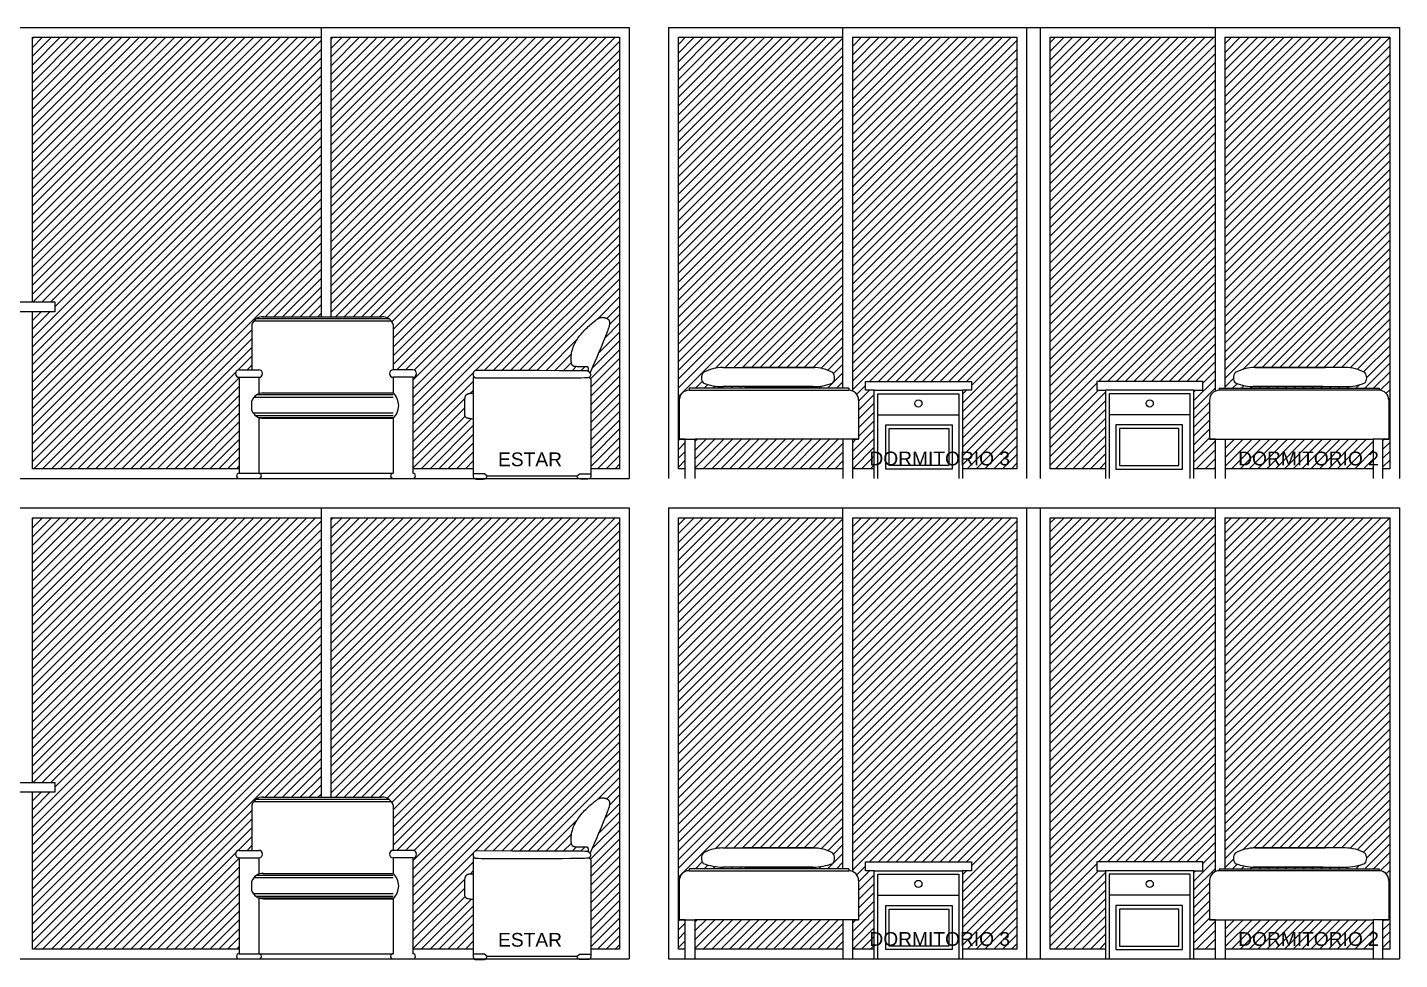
# Model space of a CAD drawing. Header units: millimetres. Extents: x 1217 to 2428, y 234 to 779.
# Drawn here: x 2252.71 to 2259.7, y 419.05 to 423.8 of the extents above; entities that cross this region are included whole.
import ezdxf

# ---------------------------------------------------------------- set-up
doc = ezdxf.new("R2010")
doc.units = ezdxf.units.MM
for name, color, linetype in [('0.1', 251, 'Continuous'), ('0.2', 2, 'Continuous'), ('0.3', 6, 'Continuous'), ('MURO', 5, 'Continuous'), ('Texto', 1, 'Continuous')]:
    doc.layers.add(name, color=color, linetype=linetype)
doc.styles.get("Standard").update_dxf_attribs({"font": 'arial.ttf'})
pattern_1 = [(45, (422.33998, -278.123546), (-0.0224506403, 0.0224506403), [])]
pattern_2 = [(45, (422.33998, -275.673546), (-0.0224506403, 0.0224506403), [])]

# ---------------------------------------------------------------- blocks, each defined once
blk = doc.blocks.new('sillon elv 1')
at = {"layer": '0.2'}
blk.add_line((382065.2343, 7753267.5813), (382065.6901, 7753267.5813), dxfattribs=at)
for points in [[(382065.1739, 7753268.114), (382065.1742, 7753268.1156), (382065.1744, 7753268.1172), (382065.1745, 7753268.1189), (382065.1746, 7753268.1205), (382065.1745, 7753268.1222), (382065.1745, 7753268.1238), (382065.1744, 7753268.1253), (382065.1744, 7753268.1268), (382065.1745, 7753268.1281), (382065.1745, 7753268.1294), (382065.1747, 7753268.1306), (382065.1749, 7753268.1316), (382065.1751, 7753268.1326), (382065.1753, 7753268.1335), (382065.1756, 7753268.1342), (382065.1759, 7753268.1349), (382065.1762, 7753268.1355), (382065.1765, 7753268.136), (382065.1768, 7753268.1364), (382065.1771, 7753268.1368), (382065.1775, 7753268.1371), (382065.178, 7753268.1373), (382065.1785, 7753268.1375), (382065.179, 7753268.1376), (382065.1796, 7753268.1377), (382065.1804, 7753268.1378), (382065.1814, 7753268.1379), (382065.1828, 7753268.1379), (382065.1846, 7753268.138), (382065.187, 7753268.138), (382065.19, 7753268.1381), (382065.1937, 7753268.1381), (382065.1982, 7753268.1381), (382065.2034, 7753268.1382), (382065.2089, 7753268.1383), (382065.2147, 7753268.1384), (382065.2204, 7753268.1385), (382065.2259, 7753268.1386), (382065.231, 7753268.1388), (382065.2353, 7753268.139), (382065.2389, 7753268.1392), (382065.2417, 7753268.1395), (382065.2439, 7753268.1397), (382065.2455, 7753268.14), (382065.2467, 7753268.1403), (382065.2476, 7753268.1405), (382065.2482, 7753268.1408), (382065.2488, 7753268.141), (382065.2493, 7753268.1412), (382065.2498, 7753268.1413), (382065.2504, 7753268.1415), (382065.2509, 7753268.1417), (382065.2515, 7753268.142), (382065.2522, 7753268.1423), (382065.2529, 7753268.1426), (382065.2537, 7753268.1431), (382065.2545, 7753268.1437), (382065.2554, 7753268.1444), (382065.2563, 7753268.1454), (382065.2572, 7753268.1465), (382065.2581, 7753268.148), (382065.2589, 7753268.1498), (382065.2597, 7753268.1519), (382065.2604, 7753268.1545), (382065.2611, 7753268.1574), (382065.2616, 7753268.1608), (382065.262, 7753268.1645), (382065.2624, 7753268.1685), (382065.2626, 7753268.1727), (382065.2627, 7753268.1771), (382065.2627, 7753268.1816), (382065.2627, 7753268.1863), (382065.2625, 7753268.1909), (382065.2622, 7753268.1956), (382065.2617, 7753268.2004), (382065.2611, 7753268.2053), (382065.2603, 7753268.2102), (382065.2593, 7753268.2154), (382065.258, 7753268.2207), (382065.2565, 7753268.2262), (382065.2547, 7753268.2319), (382065.2526, 7753268.2378), (382065.2501, 7753268.2439), (382065.2474, 7753268.2502), (382065.2443, 7753268.2566), (382065.2408, 7753268.2632), (382065.2369, 7753268.2699), (382065.2327, 7753268.2767), (382065.228, 7753268.2836), (382065.2229, 7753268.2906), (382065.2176, 7753268.2976), (382065.212, 7753268.3046), (382065.2061, 7753268.3115), (382065.2001, 7753268.3182), (382065.194, 7753268.3249), (382065.1878, 7753268.3313), (382065.1816, 7753268.3375), (382065.1754, 7753268.3434), (382065.1694, 7753268.349), (382065.1635, 7753268.3543), (382065.1578, 7753268.3592), (382065.1525, 7753268.3637), (382065.1475, 7753268.3679), (382065.1429, 7753268.3715), (382065.1387, 7753268.3747), (382065.135, 7753268.3775), (382065.1316, 7753268.3799), (382065.1286, 7753268.382), (382065.1259, 7753268.3837), (382065.1233, 7753268.3851), (382065.1209, 7753268.3863), (382065.1187, 7753268.3874), (382065.1165, 7753268.3882), (382065.1144, 7753268.3889), (382065.1123, 7753268.3895), (382065.1103, 7753268.3899), (382065.1083, 7753268.3902), (382065.1063, 7753268.3904), (382065.1044, 7753268.3905), (382065.1024, 7753268.3904), (382065.1005, 7753268.3903), (382065.0985, 7753268.39), (382065.0966, 7753268.3897), (382065.0947, 7753268.3894), (382065.0929, 7753268.3889), (382065.0912, 7753268.3885), (382065.0896, 7753268.388), (382065.088, 7753268.3876), (382065.0866, 7753268.3872), (382065.0853, 7753268.3867), (382065.084, 7753268.3863), (382065.0829, 7753268.3859), (382065.0818, 7753268.3854), (382065.0808, 7753268.385), (382065.0798, 7753268.3846), (382065.0789, 7753268.3841), (382065.0779, 7753268.3836), (382065.077, 7753268.3831), (382065.0761, 7753268.3825), (382065.0752, 7753268.3818), (382065.0743, 7753268.3811), (382065.0735, 7753268.3803), (382065.0726, 7753268.3794), (382065.0718, 7753268.3784), (382065.071, 7753268.3773), (382065.0702, 7753268.376), (382065.0695, 7753268.3746), (382065.0688, 7753268.3731), (382065.0682, 7753268.3715), (382065.0677, 7753268.3697), (382065.0672, 7753268.3679), (382065.0668, 7753268.3659), (382065.0666, 7753268.3638), (382065.0665, 7753268.3614), (382065.0666, 7753268.3588), (382065.0669, 7753268.3558), (382065.0675, 7753268.3524), (382065.0683, 7753268.3484), (382065.0695, 7753268.3438), (382065.0711, 7753268.3385), (382065.0731, 7753268.3324), (382065.0756, 7753268.3252), (382065.0787, 7753268.3168), (382065.0825, 7753268.3069), (382065.0871, 7753268.2952), (382065.0925, 7753268.2816), (382065.099, 7753268.2658), (382065.1066, 7753268.2475), (382065.1153, 7753268.2269), (382065.1246, 7753268.2047), (382065.1341, 7753268.1823), (382065.1433, 7753268.1607), (382065.1516, 7753268.1412), (382065.1585, 7753268.125), (382065.1635, 7753268.1132), (382065.1662, 7753268.107)], [(382065.7482, 7753268.1195), (382065.7512, 7753268.1185), (382065.7538, 7753268.1173), (382065.7559, 7753268.1159), (382065.7576, 7753268.1144), (382065.759, 7753268.1129), (382065.7601, 7753268.1112), (382065.761, 7753268.1096), (382065.7617, 7753268.1079), (382065.7622, 7753268.1063), (382065.7626, 7753268.1048), (382065.7628, 7753268.1033), (382065.7629, 7753268.1018), (382065.763, 7753268.1004), (382065.7629, 7753268.0991), (382065.7628, 7753268.0978), (382065.7626, 7753268.0966), (382065.7624, 7753268.0954), (382065.7621, 7753268.0943), (382065.7618, 7753268.0932), (382065.7614, 7753268.0922), (382065.7609, 7753268.0912), (382065.7604, 7753268.0903), (382065.7599, 7753268.0894), (382065.7593, 7753268.0885), (382065.7586, 7753268.0877), (382065.7578, 7753268.0869), (382065.757, 7753268.0861), (382065.756, 7753268.0854), (382065.7551, 7753268.0847), (382065.754, 7753268.0841), (382065.7529, 7753268.0835), (382065.7517, 7753268.083), (382065.7502, 7753268.0826), (382065.7476, 7753268.0823), (382065.7428, 7753268.082), (382065.7348, 7753268.0818), (382065.7223, 7753268.0816), (382065.7045, 7753268.0815), (382065.6801, 7753268.0814), (382065.6482, 7753268.0813), (382065.6082, 7753268.0812), (382065.5617, 7753268.0812), (382065.5109, 7753268.0812), (382065.458, 7753268.0813), (382065.4051, 7753268.0813), (382065.3544, 7753268.0815), (382065.3081, 7753268.0817), (382065.2683, 7753268.0819), (382065.2366, 7753268.0823), (382065.2126, 7753268.0827), (382065.1951, 7753268.0832), (382065.1831, 7753268.0837), (382065.1755, 7753268.0842), (382065.1711, 7753268.0848), (382065.169, 7753268.0854), (382065.168, 7753268.0859), (382065.1673, 7753268.0865), (382065.1666, 7753268.0871), (382065.166, 7753268.0877), (382065.1655, 7753268.0884), (382065.1649, 7753268.0891), (382065.1645, 7753268.0899), (382065.164, 7753268.0907), (382065.1636, 7753268.0917), (382065.1633, 7753268.0927), (382065.1629, 7753268.0939), (382065.1627, 7753268.0951), (382065.1625, 7753268.0963), (382065.1623, 7753268.0976), (382065.1623, 7753268.0988), (382065.1623, 7753268.1), (382065.1625, 7753268.1011), (382065.1628, 7753268.1021), (382065.1632, 7753268.1031), (382065.1636, 7753268.1039), (382065.1642, 7753268.1048), (382065.1648, 7753268.1056), (382065.1655, 7753268.1063), (382065.1662, 7753268.1071), (382065.1669, 7753268.1078), (382065.1676, 7753268.1086), (382065.1684, 7753268.1094), (382065.1691, 7753268.1101), (382065.1699, 7753268.1109), (382065.1707, 7753268.1116), (382065.1716, 7753268.1124), (382065.1724, 7753268.113), (382065.1733, 7753268.1137), (382065.1743, 7753268.1143), (382065.1753, 7753268.1148), (382065.1764, 7753268.1153), (382065.1774, 7753268.1157), (382065.1785, 7753268.1161), (382065.1796, 7753268.1164), (382065.1807, 7753268.1167), (382065.1818, 7753268.1169), (382065.1839, 7753268.1172), (382065.1926, 7753268.1174), (382065.2144, 7753268.1176), (382065.2558, 7753268.1178), (382065.3233, 7753268.1181), (382065.4235, 7753268.1185), (382065.563, 7753268.1189), (382065.7482, 7753268.1195)], [(382065.1727, 7753268.0846), (382065.1704, 7753268.0832), (382065.1685, 7753268.0819), (382065.1669, 7753268.0806), (382065.1657, 7753268.0794), (382065.1647, 7753268.0781), (382065.164, 7753268.0769), (382065.1634, 7753268.0758), (382065.1631, 7753268.0746), (382065.1628, 7753268.0726), (382065.1626, 7753268.0652), (382065.1625, 7753268.047), (382065.1624, 7753268.0127), (382065.1624, 7753267.9567), (382065.1624, 7753267.8738), (382065.1624, 7753267.7584), (382065.1624, 7753267.6053)], [(382065.7621, 7753268.0013), (382065.7666, 7753268.0017), (382065.7707, 7753268.0019), (382065.7743, 7753268.0019), (382065.7775, 7753268.0017), (382065.7804, 7753268.0013), (382065.783, 7753268.0009), (382065.7852, 7753268.0003), (382065.7873, 7753267.9997), (382065.7892, 7753267.9991), (382065.791, 7753267.9984), (382065.7926, 7753267.9978), (382065.7941, 7753267.9971), (382065.7954, 7753267.9963), (382065.7966, 7753267.9955), (382065.7977, 7753267.9947), (382065.7987, 7753267.9938), (382065.7996, 7753267.9929), (382065.8005, 7753267.9919), (382065.8012, 7753267.9909), (382065.8018, 7753267.9898), (382065.8024, 7753267.9888), (382065.803, 7753267.9877), (382065.8034, 7753267.9866), (382065.8039, 7753267.9855), (382065.8043, 7753267.9843), (382065.8046, 7753267.9831), (382065.8049, 7753267.9816), (382065.8052, 7753267.9797), (382065.8055, 7753267.9773), (382065.8058, 7753267.9743), (382065.806, 7753267.9705), (382065.8062, 7753267.9658), (382065.8064, 7753267.9601), (382065.8066, 7753267.9536), (382065.8068, 7753267.9466), (382065.8069, 7753267.9394), (382065.8071, 7753267.9322), (382065.8072, 7753267.9251), (382065.8072, 7753267.9186), (382065.8072, 7753267.9129), (382065.8072, 7753267.9081), (382065.8072, 7753267.9041), (382065.807, 7753267.901), (382065.8069, 7753267.8984), (382065.8067, 7753267.8964), (382065.8065, 7753267.8948), (382065.8062, 7753267.8934), (382065.8059, 7753267.8922), (382065.8056, 7753267.891), (382065.8053, 7753267.8898), (382065.8048, 7753267.8887), (382065.8044, 7753267.8876), (382065.8039, 7753267.8865), (382065.8033, 7753267.8855), (382065.8027, 7753267.8845), (382065.802, 7753267.8836), (382065.8012, 7753267.8828), (382065.8004, 7753267.882), (382065.7995, 7753267.8812), (382065.7986, 7753267.8805), (382065.7976, 7753267.8799), (382065.7966, 7753267.8793), (382065.7955, 7753267.8787), (382065.7944, 7753267.8782), (382065.7933, 7753267.8777), (382065.7918, 7753267.8772), (382065.7898, 7753267.8767), (382065.787, 7753267.8762), (382065.783, 7753267.8755), (382065.7778, 7753267.8748), (382065.7709, 7753267.874), (382065.7621, 7753267.8731)], [(382065.1619, 7753267.5923), (382065.1619, 7753267.5897), (382065.1619, 7753267.5872), (382065.162, 7753267.585), (382065.1622, 7753267.5829), (382065.1624, 7753267.581), (382065.1627, 7753267.5792), (382065.163, 7753267.5776), (382065.1633, 7753267.5762), (382065.1636, 7753267.5749), (382065.164, 7753267.5737), (382065.1644, 7753267.5727), (382065.1648, 7753267.5718), (382065.1653, 7753267.5709), (382065.1658, 7753267.5702), (382065.1665, 7753267.5695), (382065.1672, 7753267.5689), (382065.168, 7753267.5684), (382065.1689, 7753267.5679), (382065.17, 7753267.5674), (382065.1712, 7753267.5671), (382065.1727, 7753267.5667), (382065.1744, 7753267.5664), (382065.1763, 7753267.5662), (382065.1785, 7753267.566), (382065.1811, 7753267.5658), (382065.1839, 7753267.5657), (382065.1869, 7753267.5657), (382065.19, 7753267.5656), (382065.1932, 7753267.5656), (382065.1965, 7753267.5656), (382065.1997, 7753267.5657), (382065.2028, 7753267.5657), (382065.2058, 7753267.5658), (382065.2087, 7753267.5658), (382065.2114, 7753267.5659), (382065.2139, 7753267.566), (382065.2162, 7753267.5662), (382065.2184, 7753267.5664), (382065.2203, 7753267.5667), (382065.2221, 7753267.5671), (382065.2237, 7753267.5675), (382065.2251, 7753267.5682), (382065.2265, 7753267.5691), (382065.2278, 7753267.5704), (382065.2292, 7753267.5722), (382065.2307, 7753267.5745), (382065.2324, 7753267.5775), (382065.2343, 7753267.5813)], [(382065.7625, 7753267.5923), (382065.7626, 7753267.5897), (382065.7625, 7753267.5872), (382065.7624, 7753267.585), (382065.7623, 7753267.5829), (382065.762, 7753267.581), (382065.7618, 7753267.5792), (382065.7615, 7753267.5776), (382065.7612, 7753267.5762), (382065.7608, 7753267.5749), (382065.7605, 7753267.5737), (382065.7601, 7753267.5727), (382065.7597, 7753267.5718), (382065.7592, 7753267.5709), (382065.7586, 7753267.5702), (382065.758, 7753267.5695), (382065.7573, 7753267.5689), (382065.7565, 7753267.5684), (382065.7556, 7753267.5679), (382065.7545, 7753267.5674), (382065.7533, 7753267.5671), (382065.7518, 7753267.5667), (382065.7501, 7753267.5664), (382065.7482, 7753267.5662), (382065.7459, 7753267.566), (382065.7434, 7753267.5658), (382065.7406, 7753267.5657), (382065.7376, 7753267.5657), (382065.7345, 7753267.5656), (382065.7312, 7753267.5656), (382065.728, 7753267.5656), (382065.7248, 7753267.5657), (382065.7216, 7753267.5657), (382065.7186, 7753267.5658), (382065.7158, 7753267.5658), (382065.7131, 7753267.5659), (382065.7106, 7753267.566), (382065.7083, 7753267.5662), (382065.7061, 7753267.5664), (382065.7041, 7753267.5667), (382065.7024, 7753267.5671), (382065.7008, 7753267.5675), (382065.6993, 7753267.5682), (382065.698, 7753267.5691), (382065.6966, 7753267.5704), (382065.6952, 7753267.5722), (382065.6937, 7753267.5745), (382065.6921, 7753267.5775), (382065.6901, 7753267.5813)]]:
    blk.add_lwpolyline(points, dxfattribs=at)
at = {"layer": '0.2', "elevation": 0}
for points in [[(382065.7529, 7753268.0835), (382065.7621, 7753268.0835), (382065.7621, 7753267.6053)], [(382065.1624, 7753267.6053), (382065.1619, 7753267.5923)], [(382065.2343, 7753267.5813), (382065.2197, 7753267.5923), (382065.1619, 7753267.5923)], [(382065.6901, 7753267.5813), (382065.7047, 7753267.5923), (382065.7636, 7753267.5923)], [(382065.7621, 7753267.6053), (382065.7625, 7753267.5923)]]:
    blk.add_lwpolyline(points, dxfattribs=at)

msp = doc.modelspace()

# ---------------------------------------------------------------- hatches: boundary and pattern name
at = {"layer": '0.1', "ltscale": 3}
h = msp.add_hatch(dxfattribs=at)
h.set_pattern_fill('ANSI31', color=256, scale=0.01)
h.set_pattern_definition(pattern_2)
h.paths.add_polyline_path([(2254.25251, 423.75099), (2254.46816, 423.75099), (2254.46816, 422.32582), (2254.25251, 422.32582)])
h.paths.add_polyline_path([(2252.86861, 423.75099), (2254.20251, 423.75099), (2254.20251, 422.32582), (2253.90862, 422.32582, 0.3308107), (2253.85003, 422.28579), (2253.85003, 422.05486), (2253.78505, 422.05486, 1), (2253.78505, 422.01691), (2253.78505, 421.55099), (2252.86861, 421.55099)])
h.paths.add_polyline_path([(2252.7306, 423.75099), (2252.86861, 423.75099), (2252.86861, 421.55099), (2252.7306, 421.55099), (2252.7306, 422.35099), (2252.84561, 422.35099), (2252.84561, 422.40099), (2252.7306, 422.40099)])
h.paths.add_polyline_path([(2251.81582, 423.75099), (2252.5606, 423.75099), (2252.5606, 423.05099), (2251.81582, 423.05099)])
h.paths.add_polyline_path([(2251.57076, 423.75099), (2251.76582, 423.75099), (2251.76582, 423.05099), (2251.57076, 423.05099)])
h = msp.add_hatch(dxfattribs=at)
h.set_pattern_fill('ANSI31', color=256, scale=0.01)
h.set_pattern_definition(pattern_2)
h.paths.add_polyline_path([(2254.46816, 423.75099), (2255.72441, 423.75099), (2255.72441, 421.55099), (2255.57804, 421.55099), (2255.57805, 421.69078), (2255.57807, 421.80611), (2255.57807, 421.88904), (2255.57805, 421.94499), (2255.57798, 421.97935), (2255.57786, 421.99753), (2255.57762, 422.00673), (2255.57584, 422.01062), (2255.57287, 422.01364), (2255.56824, 422.01681), (2255.57199, 422.01784), (2255.57521, 422.02069), (2255.57709, 422.02439), (2255.57823, 422.02945), (2255.57802, 422.03402), (2255.57641, 422.037), (2255.5743, 422.03941), (2255.57692, 422.04554), (2255.58196, 422.05733), (2255.58888, 422.07355), (2255.59718, 422.09304), (2255.60633, 422.1146), (2255.61584, 422.13704), (2255.62518, 422.15919), (2255.63384, 422.17987), (2255.64142, 422.19811), (2255.6479, 422.21392), (2255.65339, 422.22754), (2255.65798, 422.23919), (2255.66177, 422.24911), (2255.66487, 422.25754), (2255.66736, 422.26471), (2255.66934, 422.27084), (2255.67091, 422.27616), (2255.67268, 422.28295), (2255.67381, 422.28977), (2255.67398, 422.29492), (2255.67349, 422.2992), (2255.67236, 422.30383), (2255.67029, 422.30836), (2255.66752, 422.31229), (2255.66414, 422.31507), (2255.66021, 422.31716), (2255.6565, 422.31863), (2255.65235, 422.31998), (2255.6473, 422.32138), (2255.64175, 422.32248), (2255.63601, 422.32291), (2255.63114, 422.32247), (2255.62709, 422.32161), (2255.62284, 422.32019), (2255.61832, 422.31814), (2255.61329, 422.31527), (2255.6088, 422.31225), (2255.60546, 422.30986), (2255.60173, 422.30708), (2255.59759, 422.30386), (2255.59299, 422.30019), (2255.58797, 422.29607), (2255.5826, 422.29153), (2255.57695, 422.28661), (2255.57106, 422.28133), (2255.565, 422.27572), (2255.55884, 422.26981), (2255.55264, 422.26362), (2255.54645, 422.2572), (2255.54032, 422.25058), (2255.53432, 422.24379), (2255.52848, 422.2369), (2255.52286, 422.22994), (2255.5175, 422.22294), (2255.51246, 422.21596), (2255.50779, 422.20905), (2255.50352, 422.20222), (2255.49966, 422.19552), (2255.49617, 422.18894), (2255.49306, 422.18251), (2255.4903, 422.17624), (2255.48787, 422.17014), (2255.48575, 422.16423), (2255.48394, 422.15852), (2255.48242, 422.15302), (2255.48115, 422.14772), (2255.48012, 422.14258), (2255.47931, 422.13759), (2255.4787, 422.13272), (2255.47825, 422.12795), (2255.47795, 422.12325), (2255.47777, 422.1186), (2255.4777, 422.11399), (2255.47773, 422.10945), (2255.47786, 422.10504), (2255.47821, 422.09866), (2255.47907, 422.09122), (2255.4803, 422.08539), (2255.48223, 422.08024), (2255.4849, 422.07678), (2255.48798, 422.07459), (2255.49197, 422.07319), (2255.49356, 422.07255), (2255.49745, 422.07191), (2255.50152, 422.07155), (2255.5051, 422.07133), (2255.50949, 422.07114), (2255.51455, 422.07097), (2255.52004, 422.07083), (2255.52577, 422.07072), (2255.53152, 422.07062), (2255.53707, 422.07054), (2255.54221, 422.07048), (2255.54673, 422.07043), (2255.55048, 422.07039), (2255.55348, 422.07036), (2255.55585, 422.07032), (2255.55767, 422.07028), (2255.55904, 422.07023), (2255.56007, 422.07016), (2255.56084, 422.07007), (2255.56145, 422.06996), (2255.56199, 422.06981), (2255.56247, 422.06963), (2255.56291, 422.0694), (2255.5633, 422.06911), (2255.56366, 422.06876), (2255.56399, 422.06834), (2255.56429, 422.06784), (2255.56458, 422.06726), (2255.56486, 422.06658), (2255.56513, 422.0658), (2255.56537, 422.06493), (2255.56558, 422.06396), (2255.56576, 422.0629), (2255.5659, 422.06173), (2255.56599, 422.06047), (2255.56603, 422.0591), (2255.56601, 422.05764), (2255.56597, 422.05609), (2255.56581, 422.05113), (2255.56638, 422.04655), (2255.56265, 422.04826), (2255.55815, 422.04947), (2255.54783, 422.04971), (2255.52607, 422.04992), (2255.48469, 422.05016), (2255.41716, 422.05045), (2255.31694, 422.05081), (2255.17747, 422.05126), (2254.99223, 422.05183), (2254.98783, 422.05034), (2254.9836, 422.04763), (2254.98079, 422.0445), (2254.97866, 422.0405), (2254.97753, 422.03571), (2254.97746, 422.03155), (2254.97815, 422.02704), (2254.97964, 422.02303), (2254.98218, 422.0195), (2254.98673, 422.01586), (2254.97837, 422.01586), (2254.97837, 421.93366), (2254.9738, 421.93408), (2254.96787, 421.93435), (2254.96147, 421.93393), (2254.95644, 421.933), (2254.95108, 421.93144), (2254.94623, 421.92942), (2254.94261, 421.92711), (2254.93997, 421.92438), (2254.93801, 421.92124), (2254.93615, 421.91691), (2254.93533, 421.91311), (2254.93479, 421.9084), (2254.93444, 421.9028), (2254.93422, 421.89809), (2254.93402, 421.89241), (2254.93382, 421.88596), (2254.93365, 421.87899), (2254.9335, 421.87175), (2254.93337, 421.86449), (2254.93328, 421.85749), (2254.93322, 421.85098), (2254.9332, 421.84522), (2254.93323, 421.8381), (2254.93349, 421.8305), (2254.9341, 421.82596), (2254.93536, 421.82138), (2254.93737, 421.81715), (2254.94026, 421.8139), (2254.94373, 421.81163), (2254.94745, 421.80985), (2254.95175, 421.80877), (2254.95741, 421.80788), (2254.96269, 421.80719), (2254.96959, 421.80638), (2254.97837, 421.80543), (2254.97837, 421.55099), (2254.67089, 421.55099), (2254.67089, 422.01691, 1), (2254.67089, 422.05486), (2254.57089, 422.05486), (2254.57089, 422.28579, 0.3308101), (2254.5123, 422.32582), (2254.46816, 422.32582)])
h = msp.add_hatch(dxfattribs=at)
h.set_pattern_fill('ANSI31', color=256, scale=0.01)
h.set_pattern_definition(pattern_2)
h.paths.add_polyline_path([(2257.07145, 423.751), (2257.74959, 423.751), (2257.74959, 421.55099), (2257.4732, 421.55099), (2257.4732, 421.95099), (2257.5182, 421.95099), (2257.5182, 421.99599), (2257.4732, 421.99599), (2257.07145, 421.99599)])
h.paths.add_polyline_path([(2256.912, 423.751), (2257.07145, 423.751), (2257.07145, 421.99599), (2256.9782, 421.99599), (2256.9782, 421.95099), (2257.0232, 421.95099), (2257.0232, 421.55099), (2256.91338, 421.55099), (2256.91338, 421.70099), (2256.94338, 421.70099), (2256.94338, 421.90099, 0.3063972), (2256.912, 421.9474)])
h.paths.add_polyline_path([(2256.02441, 423.751), (2256.862, 423.751), (2256.862, 421.96099), (2256.07897, 421.96099), (2256.07898, 421.95099, 0.4142136), (2256.02898, 421.90099), (2256.02898, 421.70099), (2256.05898, 421.70099), (2256.05898, 421.55099), (2256.02441, 421.55099)])
h.paths.add_polyline_path([(2256.15083, 421.98802, -0.340832), (2256.15083, 422.0411, -0.1255988), (2256.25178, 422.06687), (2256.71083, 422.06687, -0.1255988), (2256.81178, 422.0411, -0.340832), (2256.81178, 421.98802, -0.0910283), (2256.71083, 421.96949), (2256.25178, 421.96949, -0.0910283)], flags=16)
h.paths.add_polyline_path([(2256.10898, 421.70099), (2256.86338, 421.70099), (2256.86338, 421.55099), (2256.10898, 421.55099)])
h.paths.add_polyline_path([(2257.7347, 421.52919), (2256.98256, 421.52919), (2256.98256, 421.67344), (2257.7347, 421.67344)], flags=9)
h = msp.add_hatch(dxfattribs=at)
h.set_pattern_fill('ANSI31', color=256, scale=0.01)
h.set_pattern_definition(pattern_2)
h.paths.add_polyline_path([(2258.81057, 423.75099), (2259.65155, 423.75099), (2259.64698, 421.90099, 0.4142136), (2259.59698, 421.95099), (2259.59699, 421.96099), (2258.81057, 421.96099)])
h.paths.add_polyline_path([(2258.86418, 421.98802, -0.340832), (2258.86418, 422.0411, -0.1255988), (2258.96513, 422.06687), (2259.32258, 422.06687), (2259.42418, 422.06687, -0.1255988), (2259.52513, 422.0411, -0.340832), (2259.52513, 421.98802, -0.0910283), (2259.42418, 421.96949), (2258.96513, 421.96949, -0.0910283)], flags=16)
h.paths.add_polyline_path([(2258.81258, 421.70099), (2259.56698, 421.70099), (2259.56698, 421.55099), (2258.81258, 421.55099)])
h.paths.add_polyline_path([(2259.61698, 421.70099), (2259.64698, 421.70099), (2259.64698, 421.90099), (2259.65155, 423.75099), (2259.65155, 421.55099), (2259.61698, 421.55099)])
h.paths.add_polyline_path([(2257.91959, 423.75099), (2258.76057, 423.75099), (2258.76057, 421.94589, 0.2861952), (2258.73258, 421.90099), (2258.73258, 421.70099), (2258.76258, 421.70099), (2258.76258, 421.55099), (2258.65276, 421.55099), (2258.65276, 421.95099), (2258.69776, 421.95099), (2258.69776, 421.99599), (2258.20276, 421.99599), (2258.15776, 421.99599), (2258.15776, 421.95099), (2258.20276, 421.95099), (2258.20276, 421.55099), (2257.91959, 421.55099)])
h = msp.add_hatch(dxfattribs=at)
h.set_pattern_fill('ANSI31', color=256, scale=0.01)
h.set_pattern_definition(pattern_1)
h.paths.add_polyline_path([(2254.25251, 421.30099), (2254.46816, 421.30099), (2254.46816, 419.87582), (2254.25251, 419.87582)])
h.paths.add_polyline_path([(2252.86861, 421.30099), (2254.20251, 421.30099), (2254.20251, 419.87582), (2253.90862, 419.87582, 0.3308107), (2253.85003, 419.83579), (2253.85003, 419.60486), (2253.78505, 419.60486, 1), (2253.78505, 419.56691), (2253.78505, 419.10099), (2252.86861, 419.10099)])
h.paths.add_polyline_path([(2252.7306, 421.30099), (2252.86861, 421.30099), (2252.86861, 419.10099), (2252.7306, 419.10099), (2252.7306, 419.90099), (2252.84561, 419.90099), (2252.84561, 419.95099), (2252.7306, 419.95099)])
h.paths.add_polyline_path([(2251.81582, 421.30099), (2252.5606, 421.30099), (2252.5606, 420.60099), (2251.81582, 420.60099)])
h.paths.add_polyline_path([(2251.57076, 421.30099), (2251.76582, 421.30099), (2251.76582, 420.60099), (2251.57076, 420.60099)])
h = msp.add_hatch(dxfattribs=at)
h.set_pattern_fill('ANSI31', color=256, scale=0.01)
h.set_pattern_definition(pattern_1)
h.paths.add_polyline_path([(2254.46816, 421.30099), (2255.72441, 421.30099), (2255.72441, 419.10099), (2255.57804, 419.10099), (2255.57805, 419.24078), (2255.57807, 419.35611), (2255.57807, 419.43904), (2255.57805, 419.49499), (2255.57798, 419.52935), (2255.57786, 419.54753), (2255.57762, 419.55673), (2255.57584, 419.56062), (2255.57287, 419.56364), (2255.56824, 419.56681), (2255.57199, 419.56784), (2255.57521, 419.57069), (2255.57709, 419.57439), (2255.57823, 419.57944), (2255.57802, 419.58402), (2255.57641, 419.587), (2255.5743, 419.58941), (2255.57692, 419.59554), (2255.58196, 419.60733), (2255.58888, 419.62355), (2255.59718, 419.64304), (2255.60633, 419.6646), (2255.61584, 419.68704), (2255.62518, 419.70919), (2255.63384, 419.72987), (2255.64142, 419.74811), (2255.6479, 419.76392), (2255.65339, 419.77754), (2255.65798, 419.78919), (2255.66177, 419.79911), (2255.66487, 419.80754), (2255.66736, 419.8147), (2255.66934, 419.82084), (2255.67091, 419.82616), (2255.67268, 419.83295), (2255.67381, 419.83977), (2255.67398, 419.84492), (2255.67349, 419.8492), (2255.67236, 419.85383), (2255.67029, 419.85836), (2255.66752, 419.86229), (2255.66414, 419.86507), (2255.66021, 419.86716), (2255.6565, 419.86863), (2255.65235, 419.86998), (2255.6473, 419.87138), (2255.64175, 419.87248), (2255.63601, 419.87291), (2255.63114, 419.87247), (2255.62709, 419.87161), (2255.62284, 419.87019), (2255.61832, 419.86814), (2255.61329, 419.86527), (2255.6088, 419.86225), (2255.60546, 419.85986), (2255.60173, 419.85708), (2255.59759, 419.85386), (2255.59299, 419.85019), (2255.58797, 419.84607), (2255.5826, 419.84153), (2255.57695, 419.83661), (2255.57106, 419.83133), (2255.565, 419.82572), (2255.55884, 419.8198), (2255.55264, 419.81362), (2255.54645, 419.8072), (2255.54032, 419.80058), (2255.53432, 419.79379), (2255.52848, 419.7869), (2255.52286, 419.77994), (2255.5175, 419.77294), (2255.51246, 419.76596), (2255.50779, 419.75905), (2255.50352, 419.75222), (2255.49966, 419.74552), (2255.49617, 419.73894), (2255.49306, 419.73251), (2255.4903, 419.72624), (2255.48787, 419.72014), (2255.48575, 419.71423), (2255.48394, 419.70852), (2255.48242, 419.70302), (2255.48115, 419.69772), (2255.48012, 419.69258), (2255.47931, 419.68759), (2255.4787, 419.68272), (2255.47825, 419.67795), (2255.47795, 419.67325), (2255.47777, 419.6686), (2255.4777, 419.66399), (2255.47773, 419.65945), (2255.47786, 419.65504), (2255.47821, 419.64866), (2255.47907, 419.64122), (2255.4803, 419.63539), (2255.48223, 419.63024), (2255.4849, 419.62678), (2255.48798, 419.62459), (2255.49197, 419.62319), (2255.49356, 419.62255), (2255.49745, 419.62191), (2255.50152, 419.62155), (2255.5051, 419.62133), (2255.50949, 419.62113), (2255.51455, 419.62097), (2255.52004, 419.62083), (2255.52577, 419.62072), (2255.53152, 419.62062), (2255.53707, 419.62054), (2255.54221, 419.62048), (2255.54673, 419.62043), (2255.55048, 419.62039), (2255.55348, 419.62036), (2255.55585, 419.62032), (2255.55767, 419.62028), (2255.55904, 419.62023), (2255.56007, 419.62016), (2255.56084, 419.62007), (2255.56145, 419.61996), (2255.56199, 419.61981), (2255.56247, 419.61963), (2255.56291, 419.6194), (2255.5633, 419.61911), (2255.56366, 419.61876), (2255.56399, 419.61834), (2255.56429, 419.61784), (2255.56458, 419.61726), (2255.56486, 419.61658), (2255.56513, 419.6158), (2255.56537, 419.61493), (2255.56558, 419.61396), (2255.56576, 419.6129), (2255.5659, 419.61173), (2255.56599, 419.61047), (2255.56603, 419.6091), (2255.56601, 419.60764), (2255.56597, 419.60609), (2255.56581, 419.60113), (2255.56638, 419.59655), (2255.56265, 419.59826), (2255.55815, 419.59947), (2255.54783, 419.59971), (2255.52607, 419.59992), (2255.48469, 419.60016), (2255.41716, 419.60045), (2255.31694, 419.60081), (2255.17747, 419.60126), (2254.99223, 419.60183), (2254.98783, 419.60034), (2254.9836, 419.59763), (2254.98079, 419.5945), (2254.97866, 419.5905), (2254.97753, 419.58571), (2254.97746, 419.58155), (2254.97815, 419.57704), (2254.97964, 419.57303), (2254.98218, 419.5695), (2254.98673, 419.56585), (2254.97837, 419.56585), (2254.97837, 419.48366), (2254.9738, 419.48408), (2254.96787, 419.48435), (2254.96147, 419.48393), (2254.95644, 419.483), (2254.95108, 419.48144), (2254.94623, 419.47942), (2254.94261, 419.47711), (2254.93997, 419.47438), (2254.93801, 419.47124), (2254.93615, 419.46691), (2254.93533, 419.46311), (2254.93479, 419.4584), (2254.93444, 419.4528), (2254.93422, 419.44809), (2254.93402, 419.44241), (2254.93382, 419.43596), (2254.93365, 419.42899), (2254.9335, 419.42175), (2254.93337, 419.41449), (2254.93328, 419.40749), (2254.93322, 419.40098), (2254.9332, 419.39522), (2254.93323, 419.3881), (2254.93349, 419.3805), (2254.9341, 419.37596), (2254.93536, 419.37138), (2254.93737, 419.36715), (2254.94026, 419.3639), (2254.94373, 419.36163), (2254.94745, 419.35985), (2254.95175, 419.35877), (2254.95741, 419.35788), (2254.96269, 419.35719), (2254.96959, 419.35638), (2254.97837, 419.35543), (2254.97837, 419.10099), (2254.67089, 419.10099), (2254.67089, 419.56691, 1), (2254.67089, 419.60486), (2254.57089, 419.60486), (2254.57089, 419.83579, 0.3308101), (2254.5123, 419.87582), (2254.46816, 419.87582)])
h = msp.add_hatch(dxfattribs=at)
h.set_pattern_fill('ANSI31', color=256, scale=0.01)
h.set_pattern_definition(pattern_1)
h.paths.add_polyline_path([(2257.07145, 421.30099), (2257.74959, 421.30099), (2257.74959, 419.10099), (2257.4732, 419.10099), (2257.4732, 419.50099), (2257.5182, 419.50099), (2257.5182, 419.54599), (2257.4732, 419.54599), (2257.07145, 419.54599)])
h.paths.add_polyline_path([(2256.912, 421.30099), (2257.07145, 421.30099), (2257.07145, 419.54599), (2256.9782, 419.54599), (2256.9782, 419.50099), (2257.0232, 419.50099), (2257.0232, 419.10099), (2256.91338, 419.10099), (2256.91338, 419.25099), (2256.94338, 419.25099), (2256.94338, 419.45099, 0.3063972), (2256.912, 419.4974)])
h.paths.add_polyline_path([(2256.02441, 421.30099), (2256.862, 421.30099), (2256.862, 419.51099), (2256.07897, 419.51099), (2256.07898, 419.50099, 0.4142136), (2256.02898, 419.45099), (2256.02898, 419.25099), (2256.05898, 419.25099), (2256.05898, 419.10099), (2256.02441, 419.10099)])
h.paths.add_polyline_path([(2256.15083, 419.53802, -0.340832), (2256.15083, 419.5911, -0.1255988), (2256.25178, 419.61687), (2256.71083, 419.61687, -0.1255988), (2256.81178, 419.5911, -0.340832), (2256.81178, 419.53802, -0.0910283), (2256.71083, 419.51949), (2256.25178, 419.51949, -0.0910283)], flags=16)
h.paths.add_polyline_path([(2256.10898, 419.25099), (2256.86338, 419.25099), (2256.86338, 419.10099), (2256.10898, 419.10099)])
h.paths.add_polyline_path([(2257.7347, 419.07919), (2256.98256, 419.07919), (2256.98256, 419.22344), (2257.7347, 419.22344)], flags=9)
h = msp.add_hatch(dxfattribs=at)
h.set_pattern_fill('ANSI31', color=256, scale=0.01)
h.set_pattern_definition(pattern_1)
h.paths.add_polyline_path([(2258.81057, 421.30099), (2259.65155, 421.30099), (2259.64698, 419.45099, 0.4142136), (2259.59698, 419.50099), (2259.59699, 419.51099), (2258.81057, 419.51099)])
h.paths.add_polyline_path([(2258.86418, 419.53802, -0.340832), (2258.86418, 419.5911, -0.1255988), (2258.96513, 419.61687), (2259.32258, 419.61687), (2259.42418, 419.61687, -0.1255988), (2259.52513, 419.5911, -0.340832), (2259.52513, 419.53802, -0.0910283), (2259.42418, 419.51949), (2258.96513, 419.51949, -0.0910283)], flags=16)
h.paths.add_polyline_path([(2258.81258, 419.25099), (2259.56698, 419.25099), (2259.56698, 419.10099), (2258.81258, 419.10099)])
h.paths.add_polyline_path([(2259.61698, 419.25099), (2259.64698, 419.25099), (2259.64698, 419.45099), (2259.65155, 421.30099), (2259.65155, 419.10099), (2259.61698, 419.10099)])
h.paths.add_polyline_path([(2257.91959, 421.30099), (2258.76057, 421.30099), (2258.76057, 419.49589, 0.2861952), (2258.73258, 419.45099), (2258.73258, 419.25099), (2258.76258, 419.25099), (2258.76258, 419.10099), (2258.65276, 419.10099), (2258.65276, 419.50099), (2258.69776, 419.50099), (2258.69776, 419.54599), (2258.20276, 419.54599), (2258.15776, 419.54599), (2258.15776, 419.50099), (2258.20276, 419.50099), (2258.20276, 419.10099), (2257.91959, 419.10099)])

# ---------------------------------------------------------------- linework, layer by layer
at = {"layer": '0.1', "linetype": 'ByBlock'}
for p, q in [((2256.89338, 421.96099, 0), (2256.07897, 421.96099, 0)), ((2256.07898, 421.95099, 0), (2256.89337, 421.95099, 0)), ((2258.78258, 421.96099, 0), (2259.59699, 421.96099, 0)), ((2259.59698, 421.95099, 0), (2258.78259, 421.95099, 0)), ((2256.02898, 421.90099, 0), (2256.02898, 421.70099, 0)), ((2256.94338, 421.90099, 0), (2256.94338, 421.70099, 0)), ((2258.73258, 421.90099, 0), (2258.73258, 421.70099, 0)), ((2259.64698, 421.90099, 0), (2259.64698, 421.70099, 0)), ((2256.02898, 421.70099, 0), (2256.10898, 421.70099, 0)), ((2256.05898, 421.70099, 0), (2256.02898, 421.70099, 0)), ((2256.05898, 421.50099, 0), (2256.05898, 421.70099, 0)), ((2256.94338, 421.70099, 0), (2256.10898, 421.70099, 0)), ((2256.10898, 421.70099, 0), (2256.10898, 421.50099, 0)), ((2256.94338, 421.70099, 0), (2256.86338, 421.70099, 0)), ((2256.91338, 421.70099, 0), (2256.94338, 421.70099, 0)), ((2256.91338, 421.50099, 0), (2256.91338, 421.70099, 0)), ((2258.73258, 421.70099, 0), (2258.81258, 421.70099, 0)), ((2258.73258, 421.70099, 0), (2259.56698, 421.70099, 0)), ((2258.76258, 421.70099, 0), (2258.73258, 421.70099, 0)), ((2258.76258, 421.50099, 0), (2258.76258, 421.70099, 0)), ((2259.56698, 421.70099, 0), (2259.56698, 421.50099, 0)), ((2259.64698, 421.70099, 0), (2259.56698, 421.70099, 0)), ((2259.61698, 421.70099, 0), (2259.64698, 421.70099, 0)), ((2259.61698, 421.50099, 0), (2259.61698, 421.70099, 0)), ((2256.89338, 419.51099, 0), (2256.07897, 419.51099, 0)), ((2256.07898, 419.50099, 0), (2256.89337, 419.50099, 0)), ((2258.78258, 419.51099, 0), (2259.59699, 419.51099, 0)), ((2259.59698, 419.50099, 0), (2258.78259, 419.50099, 0)), ((2256.02898, 419.45099, 0), (2256.02898, 419.25099, 0)), ((2256.94338, 419.45099, 0), (2256.94338, 419.25099, 0)), ((2258.73258, 419.45099, 0), (2258.73258, 419.25099, 0)), ((2259.64698, 419.45099, 0), (2259.64698, 419.25099, 0)), ((2256.02898, 419.25099, 0), (2256.10898, 419.25099, 0)), ((2256.05898, 419.25099, 0), (2256.02898, 419.25099, 0)), ((2256.05898, 419.05099, 0), (2256.05898, 419.25099, 0)), ((2256.94338, 419.25099, 0), (2256.10898, 419.25099, 0)), ((2256.10898, 419.25099, 0), (2256.10898, 419.05099, 0)), ((2256.94338, 419.25099, 0), (2256.86338, 419.25099, 0)), ((2256.91338, 419.25099, 0), (2256.94338, 419.25099, 0)), ((2256.91338, 419.05099, 0), (2256.91338, 419.25099, 0)), ((2258.73258, 419.25099, 0), (2258.81258, 419.25099, 0)), ((2258.73258, 419.25099, 0), (2259.56698, 419.25099, 0)), ((2258.76258, 419.25099, 0), (2258.73258, 419.25099, 0)), ((2258.76258, 419.05099, 0), (2258.76258, 419.25099, 0)), ((2259.56698, 419.25099, 0), (2259.56698, 419.05099, 0)), ((2259.64698, 419.25099, 0), (2259.56698, 419.25099, 0)), ((2259.61698, 419.25099, 0), (2259.64698, 419.25099, 0)), ((2259.61698, 419.05099, 0), (2259.61698, 419.25099, 0))]:
    msp.add_line(p, q, dxfattribs=at)
at = {"layer": '0.1'}
for p, q in [((2256.86338, 421.70099, 0), (2256.86338, 421.50099, 0)), ((2258.81258, 421.70099, 0), (2258.81258, 421.50099, 0)), ((2256.86338, 419.25099, 0), (2256.86338, 419.05099, 0)), ((2258.81258, 419.25099, 0), (2258.81258, 419.05099, 0))]:
    msp.add_line(p, q, dxfattribs=at)
at = {"layer": '0.1', "ltscale": 3, "elevation": 0}
for points in [[(2252.7306, 422.40099), (2252.7306, 423.75099), (2254.20251, 423.75099)], [(2254.20251, 423.80099), (2254.20251, 422.32582)], [(2254.25251, 423.75099), (2255.72441, 423.75099), (2255.72441, 421.55099), (2255.57804, 421.55099)], [(2254.25251, 423.75099), (2254.25251, 422.32582)], [(2256.05898, 421.55099), (2256.02441, 421.55099), (2256.02441, 423.751), (2256.862, 423.751)], [(2256.862, 423.801), (2256.862, 421.96099)], [(2256.912, 423.751), (2257.74959, 423.751), (2257.74959, 421.55099), (2257.4732, 421.55099)], [(2256.912, 423.751), (2256.912, 421.9474)], [(2258.20276, 421.55099), (2257.91959, 421.55099), (2257.91959, 423.75099), (2258.76057, 423.75099)], [(2258.76057, 423.80099), (2258.76057, 421.94589)], [(2258.81057, 423.75099), (2259.65155, 423.75099), (2259.65155, 421.55099), (2259.61698, 421.55099)], [(2258.81057, 423.75099), (2258.81057, 421.96099)], [(2253.78505, 421.55099), (2252.7306, 421.55099), (2252.7306, 422.35099)], [(2254.97837, 421.55099), (2254.67089, 421.55099)], [(2256.86338, 421.55099), (2256.10898, 421.55099)], [(2257.0232, 421.55099), (2256.91338, 421.55099)], [(2258.76258, 421.55099), (2258.65276, 421.55099)], [(2259.56698, 421.55099), (2258.81258, 421.55099)], [(2252.7306, 419.95099), (2252.7306, 421.30099), (2254.20251, 421.30099)], [(2254.20251, 421.35099), (2254.20251, 419.87582)], [(2254.25251, 421.30099), (2255.72441, 421.30099), (2255.72441, 419.10099), (2255.57804, 419.10099)], [(2254.25251, 421.30099), (2254.25251, 419.87582)], [(2256.05898, 419.10099), (2256.02441, 419.10099), (2256.02441, 421.30099), (2256.862, 421.30099)], [(2256.862, 421.35099), (2256.862, 419.51099)], [(2256.912, 421.30099), (2257.74959, 421.30099), (2257.74959, 419.10099), (2257.4732, 419.10099)], [(2256.912, 421.30099), (2256.912, 419.4974)], [(2258.20276, 419.10099), (2257.91959, 419.10099), (2257.91959, 421.30099), (2258.76057, 421.30099)], [(2258.76057, 421.35099), (2258.76057, 419.49589)], [(2258.81057, 421.30099), (2259.65155, 421.30099), (2259.65155, 419.10099), (2259.61698, 419.10099)], [(2258.81057, 421.30099), (2258.81057, 419.51099)], [(2253.78505, 419.10099), (2252.7306, 419.10099), (2252.7306, 419.90099)], [(2254.97837, 419.10099), (2254.67089, 419.10099)], [(2256.86338, 419.10099), (2256.10898, 419.10099)], [(2257.0232, 419.10099), (2256.91338, 419.10099)], [(2258.76258, 419.10099), (2258.65276, 419.10099)], [(2259.56698, 419.10099), (2258.81258, 419.10099)]]:
    msp.add_lwpolyline(points, dxfattribs=at)
at = {"layer": '0.1', "linetype": 'ByBlock', "elevation": 0}
for points in [[(2253.85003, 422.28579), (2253.85003, 422.05486)], [(2253.85003, 422.28579), (2253.85003, 422.05486)], [(2253.85003, 422.28579), (2253.85003, 422.05486)], [(2253.86033, 422.30417), (2254.56059, 422.30417)], [(2253.87421, 422.31648), (2254.54671, 422.31648)], [(2253.90391, 422.32582), (2254.5123, 422.32582)], [(2253.90391, 422.32582), (2254.5123, 422.32582)], [(2254.57089, 422.28579), (2254.57089, 422.05486)], [(2254.57089, 422.28579), (2254.57089, 422.05486)], [(2253.78505, 422.05486), (2253.88505, 422.05486)], [(2253.78505, 422.05486), (2253.88505, 422.05486)], [(2253.78505, 422.01691), (2253.78505, 421.5277)], [(2253.78505, 422.01691), (2253.88505, 422.01691)], [(2253.78505, 422.01691), (2253.78505, 421.5277)], [(2253.78505, 422.01691), (2253.88505, 422.01691)], [(2253.88505, 422.01691), (2253.88505, 421.93706)], [(2253.88505, 422.01691), (2253.88505, 421.93706)], [(2254.67089, 422.05486), (2254.57089, 422.05486)], [(2254.67089, 422.05486), (2254.57089, 422.05486)], [(2254.57089, 422.01691), (2254.57089, 421.93706)], [(2254.67089, 422.01691), (2254.57089, 422.01691)], [(2254.57089, 422.01691), (2254.57089, 421.93706)], [(2254.67089, 422.01691), (2254.57089, 422.01691)], [(2254.67089, 422.01691), (2254.67089, 421.5277)], [(2254.67089, 422.01691), (2254.67089, 421.5277)], [(2257.0232, 421.95099), (2256.9782, 421.95099), (2256.9782, 421.99599), (2257.4732, 421.99599), (2257.5182, 421.99599), (2257.5182, 421.95099), (2257.4732, 421.95099)], [(2258.65276, 421.95099), (2258.69776, 421.95099), (2258.69776, 421.99599), (2258.20276, 421.99599), (2258.15776, 421.99599), (2258.15776, 421.95099), (2258.20276, 421.95099)], [(2253.87584, 421.92874), (2254.57089, 421.92874)], [(2253.90391, 421.93706), (2254.57089, 421.93706)], [(2253.90391, 421.93706), (2254.57089, 421.93706)], [(2256.07897, 421.96099), (2256.07898, 421.95099)], [(2256.89338, 421.96099), (2256.89337, 421.95099)], [(2257.0232, 421.50099), (2257.0232, 421.95099), (2257.4732, 421.95099), (2257.4732, 421.50099)], [(2257.0412, 421.50099), (2257.0412, 421.93299), (2257.4552, 421.93299), (2257.4552, 421.50099)], [(2258.65276, 421.50099), (2258.65276, 421.95099), (2258.20276, 421.95099), (2258.20276, 421.50099)], [(2258.63476, 421.50099), (2258.63476, 421.93299), (2258.22076, 421.93299), (2258.22076, 421.50099)], [(2258.78258, 421.96099), (2258.78259, 421.95099)], [(2259.59699, 421.96099), (2259.59698, 421.95099)], [(2253.85003, 421.84849), (2253.85003, 421.89703)], [(2253.86083, 421.91601), (2254.57089, 421.91601)], [(2253.86083, 421.91601), (2254.57089, 421.91601)], [(2253.85665, 421.83508), (2254.57089, 421.83508)], [(2253.86919, 421.82139), (2254.57089, 421.82139)], [(2253.88505, 421.81233), (2253.88505, 421.53156)], [(2253.88505, 421.81233), (2254.57089, 421.81233)], [(2253.88505, 421.81233), (2254.57089, 421.81233)], [(2253.88505, 421.80847), (2253.88505, 421.5277)], [(2253.90862, 421.80847), (2254.57089, 421.80847)], [(2253.90862, 421.80847), (2254.57089, 421.80847)], [(2254.57089, 421.80847), (2254.57089, 421.5277)], [(2254.57089, 421.80847), (2254.57089, 421.5277)], [(2257.0412, 421.82609), (2257.4552, 421.82609)], [(2258.63476, 421.82609), (2258.22076, 421.82609)], [(2253.78505, 421.5277), (2254.57089, 421.5277)], [(2253.78505, 421.5277), (2254.57089, 421.5277)], [(2253.85003, 419.83579), (2253.85003, 419.60486)], [(2253.85003, 419.83579), (2253.85003, 419.60486)], [(2253.85003, 419.83579), (2253.85003, 419.60486)], [(2253.86033, 419.85417), (2254.56059, 419.85417)], [(2253.87421, 419.86648), (2254.54671, 419.86648)], [(2253.90391, 419.87582), (2254.5123, 419.87582)], [(2253.90391, 419.87582), (2254.5123, 419.87582)], [(2254.57089, 419.83579), (2254.57089, 419.60486)], [(2254.57089, 419.83579), (2254.57089, 419.60486)], [(2253.78505, 419.60486), (2253.88505, 419.60486)], [(2253.78505, 419.60486), (2253.88505, 419.60486)], [(2253.78505, 419.56691), (2253.78505, 419.0777)], [(2253.78505, 419.56691), (2253.88505, 419.56691)], [(2253.78505, 419.56691), (2253.78505, 419.0777)], [(2253.78505, 419.56691), (2253.88505, 419.56691)], [(2253.88505, 419.56691), (2253.88505, 419.48706)], [(2253.88505, 419.56691), (2253.88505, 419.48706)], [(2254.67089, 419.60486), (2254.57089, 419.60486)], [(2254.67089, 419.60486), (2254.57089, 419.60486)], [(2254.57089, 419.56691), (2254.57089, 419.48706)], [(2254.67089, 419.56691), (2254.57089, 419.56691)], [(2254.57089, 419.56691), (2254.57089, 419.48706)], [(2254.67089, 419.56691), (2254.57089, 419.56691)], [(2254.67089, 419.56691), (2254.67089, 419.0777)], [(2254.67089, 419.56691), (2254.67089, 419.0777)], [(2253.87584, 419.47874), (2254.57089, 419.47874)], [(2253.90391, 419.48706), (2254.57089, 419.48706)], [(2253.90391, 419.48706), (2254.57089, 419.48706)], [(2256.07897, 419.51099), (2256.07898, 419.50099)], [(2256.89338, 419.51099), (2256.89337, 419.50099)], [(2257.0232, 419.50099), (2256.9782, 419.50099), (2256.9782, 419.54599), (2257.4732, 419.54599), (2257.5182, 419.54599), (2257.5182, 419.50099), (2257.4732, 419.50099)], [(2257.0232, 419.05099), (2257.0232, 419.50099), (2257.4732, 419.50099), (2257.4732, 419.05099)], [(2257.0412, 419.05099), (2257.0412, 419.48299), (2257.4552, 419.48299), (2257.4552, 419.05099)], [(2258.65276, 419.50099), (2258.69776, 419.50099), (2258.69776, 419.54599), (2258.20276, 419.54599), (2258.15776, 419.54599), (2258.15776, 419.50099), (2258.20276, 419.50099)], [(2258.65276, 419.05099), (2258.65276, 419.50099), (2258.20276, 419.50099), (2258.20276, 419.05099)], [(2258.63476, 419.05099), (2258.63476, 419.48299), (2258.22076, 419.48299), (2258.22076, 419.05099)], [(2258.78258, 419.51099), (2258.78259, 419.50099)], [(2259.59699, 419.51099), (2259.59698, 419.50099)], [(2253.85003, 419.39849), (2253.85003, 419.44703)], [(2253.86083, 419.46601), (2254.57089, 419.46601)], [(2253.86083, 419.46601), (2254.57089, 419.46601)], [(2253.85665, 419.38508), (2254.57089, 419.38508)], [(2253.86919, 419.37139), (2254.57089, 419.37139)], [(2253.88505, 419.36233), (2253.88505, 419.08156)], [(2253.88505, 419.36233), (2254.57089, 419.36233)], [(2253.88505, 419.36233), (2254.57089, 419.36233)], [(2253.88505, 419.35846), (2253.88505, 419.0777)], [(2253.90862, 419.35846), (2254.57089, 419.35846)], [(2253.90862, 419.35846), (2254.57089, 419.35846)], [(2254.57089, 419.35846), (2254.57089, 419.0777)], [(2254.57089, 419.35846), (2254.57089, 419.0777)], [(2257.0412, 419.37609), (2257.4552, 419.37609)], [(2258.63476, 419.37609), (2258.22076, 419.37609)], [(2253.78505, 419.0777), (2254.57089, 419.0777)], [(2253.78505, 419.0777), (2254.57089, 419.0777)]]:
    msp.add_lwpolyline(points, dxfattribs=at)
at = {"layer": '0.1', "elevation": 0}
for points in [[(2256.25175, 422.06687), (2256.72058, 422.06687)], [(2256.71083, 422.06687), (2256.35338, 422.06687)], [(2259.42421, 422.06687), (2258.95538, 422.06687)], [(2258.96513, 422.06687), (2259.32258, 422.06687)], [(2256.71083, 421.96949), (2256.25177, 421.96949)], [(2256.36313, 421.96949), (2256.72058, 421.96949)], [(2259.31282, 421.96949), (2258.95538, 421.96949)], [(2258.96513, 421.96949), (2259.42419, 421.96949)], [(2256.25175, 419.61687), (2256.72058, 419.61687)], [(2256.71083, 419.61687), (2256.35338, 419.61687)], [(2259.42421, 419.61687), (2258.95538, 419.61687)], [(2258.96513, 419.61687), (2259.32258, 419.61687)], [(2256.71083, 419.51949), (2256.25177, 419.51949)], [(2256.36313, 419.51949), (2256.72058, 419.51949)], [(2259.31282, 419.51949), (2258.95538, 419.51949)], [(2258.96513, 419.51949), (2259.42419, 419.51949)]]:
    msp.add_lwpolyline(points, dxfattribs=at)
at = {"layer": '0.1', "linetype": 'ByBlock', "elevation": 0}
for points in [[(2257.0818, 421.77377), (2257.42104, 421.77377), (2257.42104, 421.549), (2257.0818, 421.549)], [(2257.0998, 421.75577), (2257.40304, 421.75577), (2257.40304, 421.567), (2257.0998, 421.567)], [(2258.59416, 421.77377), (2258.25492, 421.77377), (2258.25492, 421.549), (2258.59416, 421.549)], [(2258.57616, 421.75577), (2258.27292, 421.75577), (2258.27292, 421.567), (2258.57616, 421.567)], [(2257.0818, 419.32377), (2257.42104, 419.32377), (2257.42104, 419.099), (2257.0818, 419.099)], [(2257.0998, 419.30577), (2257.40304, 419.30577), (2257.40304, 419.117), (2257.0998, 419.117)], [(2258.59416, 419.32377), (2258.25492, 419.32377), (2258.25492, 419.099), (2258.59416, 419.099)], [(2258.57616, 419.30577), (2258.27292, 419.30577), (2258.27292, 419.117), (2258.57616, 419.117)]]:
    msp.add_lwpolyline(points, close=True, dxfattribs=at)
at = {"layer": '0.1', "linetype": 'ByBlock'}
for centre in [(2257.2482, 421.88356, 0), (2258.42776, 421.88356, 0), (2257.2482, 419.43356, 0), (2258.42776, 419.43356, 0)]:
    msp.add_circle(centre, 0.01818, dxfattribs=at)
for centre, radius, start, end in [((2253.90626, 422.26637, 0), 0.05949, 87.731971, 160.95095), ((2253.90626, 422.26637, 0), 0.05949, 87.731971, 160.95095), ((2254.51465, 422.26637, 0), 0.05949, 19.04905, 92.268029), ((2254.51465, 422.26637, 0), 0.05949, 19.04905, 92.268029), ((2253.78505, 422.03589, 0), 0.01897, 90, 270), ((2253.78505, 422.03589, 0), 0.01897, 90, 270), ((2253.88505, 422.03589, 0), 0.01897, 270, 90), ((2253.88505, 422.03589, 0), 0.01897, 270, 90), ((2254.57089, 422.03589, 0), 0.01897, 90, 270), ((2254.57089, 422.03589, 0), 0.01897, 90, 270), ((2254.67089, 422.03589, 0), 0.01897, 270, 90), ((2254.67089, 422.03589, 0), 0.01897, 270, 90), ((2253.90626, 421.87761, 0), 0.05949, 87.731971, 160.95095), ((2253.90626, 421.87761, 0), 0.05949, 87.731971, 160.95095), ((2254.50945, 421.87276, 0), 0.08893, 313.695506, 46.304494), ((2254.50945, 421.87276, 0), 0.08893, 313.695506, 46.304494), ((2256.07898, 421.90099, 0), 0.05, 90, 180), ((2256.89338, 421.90099, 0), 0.05, 0, 90), ((2258.78258, 421.90099, 0), 0.05, 90, 180), ((2259.59698, 421.90099, 0), 0.05, 0, 90), ((2253.90626, 421.86791, 0), 0.05949, 199.04905, 272.268029), ((2253.90626, 421.86791, 0), 0.05949, 199.04905, 272.268029), ((2253.78505, 421.51435, 0), 0.01335, 90, 270), ((2253.78505, 421.51435, 0), 0.01335, 90, 270), ((2253.88505, 421.51435, 0), 0.01335, 270, 90), ((2253.88505, 421.51435, 0), 0.01335, 270, 90), ((2254.57089, 421.51435, 0), 0.01335, 90, 270), ((2254.57089, 421.51435, 0), 0.01335, 90, 270), ((2254.67089, 421.51435, 0), 0.01335, 270, 90), ((2254.67089, 421.51435, 0), 0.01335, 270, 90), ((2253.90626, 419.81637, 0), 0.05949, 87.731971, 160.95095), ((2253.90626, 419.81637, 0), 0.05949, 87.731971, 160.95095), ((2254.51465, 419.81637, 0), 0.05949, 19.04905, 92.268029), ((2254.51465, 419.81637, 0), 0.05949, 19.04905, 92.268029), ((2253.78505, 419.58589, 0), 0.01897, 90, 270), ((2253.78505, 419.58589, 0), 0.01897, 90, 270), ((2253.88505, 419.58589, 0), 0.01897, 270, 90), ((2253.88505, 419.58589, 0), 0.01897, 270, 90), ((2254.57089, 419.58589, 0), 0.01897, 90, 270), ((2254.57089, 419.58589, 0), 0.01897, 90, 270), ((2254.67089, 419.58589, 0), 0.01897, 270, 90), ((2254.67089, 419.58589, 0), 0.01897, 270, 90), ((2253.90626, 419.42761, 0), 0.05949, 87.731971, 160.95095), ((2253.90626, 419.42761, 0), 0.05949, 87.731971, 160.95095), ((2254.50945, 419.42276, 0), 0.08893, 313.695506, 46.304494), ((2254.50945, 419.42276, 0), 0.08893, 313.695506, 46.304494), ((2256.07898, 419.45099, 0), 0.05, 90, 180), ((2256.89338, 419.45099, 0), 0.05, 0, 90), ((2258.78258, 419.45099, 0), 0.05, 90, 180), ((2259.59698, 419.45099, 0), 0.05, 0, 90), ((2253.90626, 419.41791, 0), 0.05949, 199.04905, 272.268029), ((2253.90626, 419.41791, 0), 0.05949, 199.04905, 272.268029), ((2253.78505, 419.06435, 0), 0.01335, 90, 270), ((2253.78505, 419.06435, 0), 0.01335, 90, 270), ((2253.88505, 419.06435, 0), 0.01335, 270, 90), ((2253.88505, 419.06435, 0), 0.01335, 270, 90), ((2254.57089, 419.06435, 0), 0.01335, 90, 270), ((2254.57089, 419.06435, 0), 0.01335, 90, 270), ((2254.67089, 419.06435, 0), 0.01335, 270, 90), ((2254.67089, 419.06435, 0), 0.01335, 270, 90)]:
    msp.add_arc(centre, radius, start, end, dxfattribs=at)
at = {"layer": '0.1'}
for centre, radius, start, end in [((2256.25178, 421.85621, 0), 0.21066, 90, 118.635178), ((2256.71083, 421.85621, 0), 0.21066, 61.364822, 90), ((2258.96513, 421.85621, 0), 0.21066, 90, 118.635178), ((2259.42418, 421.85621, 0), 0.21066, 61.364822, 90), ((2256.18524, 422.01456, 0), 0.04346, 142.358497, 217.641503), ((2256.77736, 422.01456, 0), 0.04346, 322.358497, 37.641503), ((2258.89859, 422.01456, 0), 0.04346, 142.358497, 217.641503), ((2259.49072, 422.01456, 0), 0.04346, 322.358497, 37.641503), ((2256.25178, 422.25371, 0), 0.28423, 249.195199, 270), ((2256.71083, 422.25371, 0), 0.28423, 270, 290.804801), ((2258.96513, 422.25371, 0), 0.28423, 249.195199, 270), ((2259.42418, 422.25371, 0), 0.28423, 270, 290.804801), ((2256.18524, 419.56456, 0), 0.04346, 142.358497, 217.641503), ((2256.25178, 419.40621, 0), 0.21066, 90, 118.635178), ((2256.71083, 419.40621, 0), 0.21066, 61.364822, 90), ((2256.77736, 419.56456, 0), 0.04346, 322.358497, 37.641503), ((2258.89859, 419.56456, 0), 0.04346, 142.358497, 217.641503), ((2258.96513, 419.40621, 0), 0.21066, 90, 118.635178), ((2259.42418, 419.40621, 0), 0.21066, 61.364822, 90), ((2259.49072, 419.56456, 0), 0.04346, 322.358497, 37.641503), ((2256.25178, 419.80371, 0), 0.28423, 249.195199, 270), ((2256.71083, 419.80371, 0), 0.28423, 270, 290.804801), ((2258.96513, 419.80371, 0), 0.28423, 249.195199, 270), ((2259.42418, 419.80371, 0), 0.28423, 270, 290.804801)]:
    msp.add_arc(centre, radius, start, end, dxfattribs=at)
at = {"layer": '0.3', "elevation": 0}
for points in [[(2257.79959, 423.80099), (2257.79959, 421.50099)], [(2257.86959, 423.80099), (2257.86959, 421.50099)], [(2257.79959, 421.35099), (2257.79959, 419.05099)], [(2257.86959, 421.35099), (2257.86959, 419.05099)]]:
    msp.add_lwpolyline(points, dxfattribs=at)
for points in [[(2252.84561, 422.35099), (2252.44561, 422.35099), (2252.44561, 422.40099), (2252.84561, 422.40099)], [(2252.84561, 419.90099), (2252.44561, 419.90099), (2252.44561, 419.95099), (2252.84561, 419.95099)]]:
    msp.add_lwpolyline(points, close=True, dxfattribs=at)
at = {"layer": 'MURO', "ltscale": 3, "elevation": 0}
for points in [[(2250.97104, 423.801), (2255.77441, 423.801)], [(2255.77441, 423.801), (2255.77441, 421.501)], [(2255.97441, 423.801), (2255.97441, 421.501)], [(2255.97441, 423.801), (2259.70155, 423.801)], [(2255.97445, 423.801), (2255.97445, 421.501)], [(2259.70155, 423.80099), (2259.70155, 421.50099)], [(2250.97104, 421.50099), (2255.77441, 421.50099)], [(2250.97104, 421.35099), (2255.77441, 421.35099)], [(2255.77441, 421.35099), (2255.77441, 419.05099)], [(2255.97441, 421.35099), (2255.97441, 419.05099)], [(2255.97441, 421.35099), (2259.70155, 421.35099)], [(2259.70155, 421.35099), (2259.70155, 419.05099)], [(2250.97104, 419.05099), (2255.77441, 419.05099)], [(2255.97441, 419.05099), (2259.70155, 419.05099)]]:
    msp.add_lwpolyline(points, dxfattribs=at)

# ---------------------------------------------------------------- block references
at = {"layer": '0.2', "xscale": -1}
for p in [(384320.74044, -7752846.06766, 0), (384320.74044, -7752848.51766, 0)]:
    msp.add_blockref('sillon elv 1', p, dxfattribs=at)

# ---------------------------------------------------------------- texts
at = {"layer": 'Texto', "char_height": 0.07, "attachment_point": 5}
for s, insert, width in [('ESTAR', (2255.26819, 421.59819, 0), 0.4782903), ('DORMITORIO 3', (2257.35708, 421.60241, 0), 1.0223839), ('DORMITORIO 2', (2259.23742, 421.60241, 0), 1.0223839), ('ESTAR', (2255.26819, 419.14819, 0), 0.4782903), ('DORMITORIO 3', (2257.35708, 419.15241, 0), 1.0223839), ('DORMITORIO 2', (2259.23742, 419.15241, 0), 1.0223839)]:
    msp.add_mtext(s, dxfattribs=dict(at, insert=insert, width=width))

doc.saveas('drawing.dxf')
